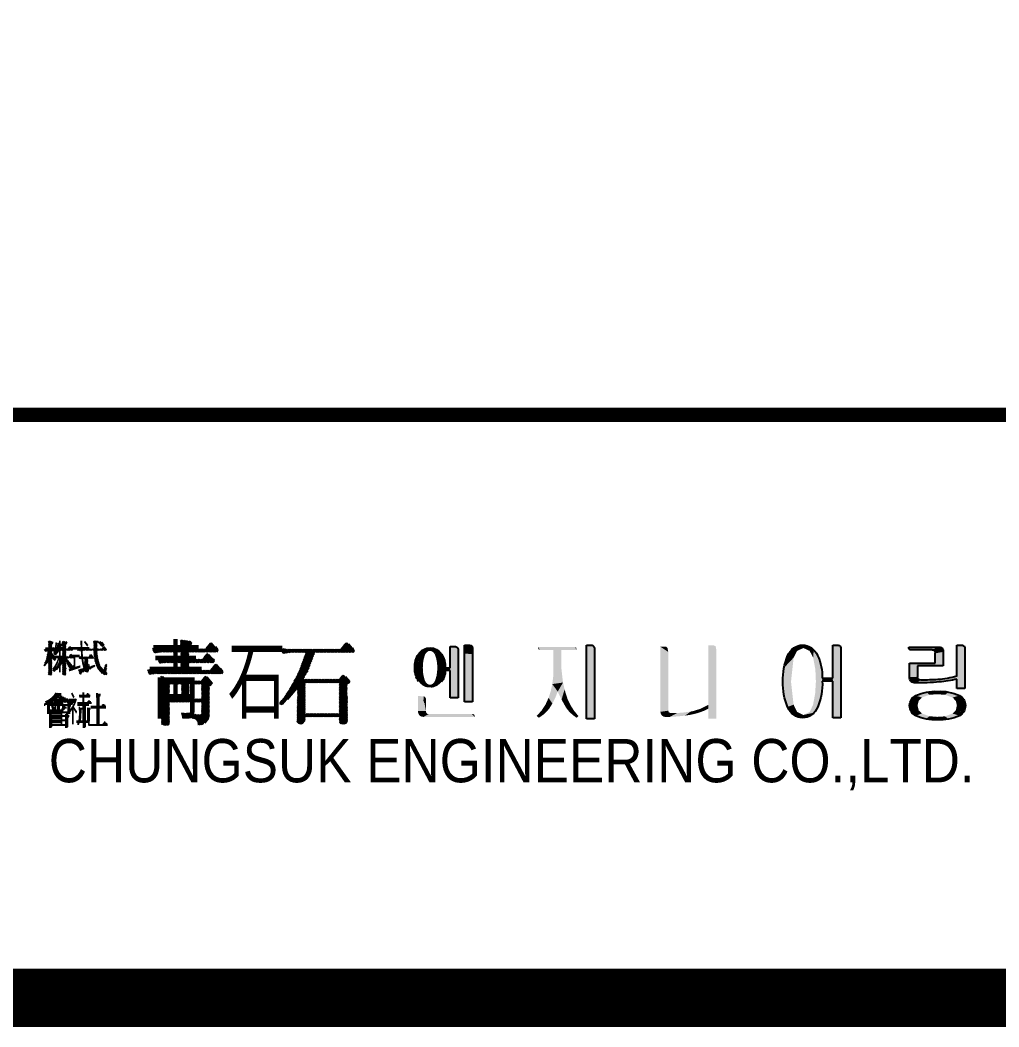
# Model space of a CAD drawing. Extents: x -109 to 1009, y -20 to 602.
# Drawn here: x 383.4 to 450.5, y 16 to 85.1 of the extents above; entities that cross this region are included whole.
import ezdxf
from ezdxf.enums import TextEntityAlignment as Align

# ---------------------------------------------------------------- set-up
doc = ezdxf.new("R2010")
doc.units = 0
doc.header["$LTSCALE"] = 500
doc.header["$MEASUREMENT"] = 0
for name, color, linetype in [('HATCH1', 253, 'CONTINUOUS'), ('T-LINE3', 2, 'CONTINUOUS'), ('T-TEMP1', 1, 'CONTINUOUS')]:
    doc.layers.add(name, color=color, linetype=linetype)
doc.styles.add('GCHM', font='gem2.shx', dxfattribs={"bigfont": 'gchm.shx'})
doc.styles.add('TITLE', font='Gngt_01.ttf')

msp = doc.modelspace()

# ---------------------------------------------------------------- hatches: boundary and pattern name
at = {"layer": 'T-LINE3'}
h = msp.add_hatch(dxfattribs=at)
h.set_pattern_fill('ANSI37', color=256, scale=0.0198, style=0)
h.set_pattern_definition([(49.635463, (298.757913, -60.33824), (-0.037784428, 0.044452268), []), (130.364537, (298.757913, -60.33824), (-0.037784428, -0.044452268), [])])
h.paths.add_polyline_path([(385.333, 42.45), (385.347, 42.334), (385.347, 41.872), (385.053, 41.905), (385.088, 41.781), (385.319, 41.798), (385.319, 41.757), (385.193, 41.229), (385.137, 41.064), (385.025, 40.824), (385.046, 40.783), (385.081, 40.783), (385.193, 40.923), (385.312, 41.121), (385.333, 41.187), (385.347, 41.187), (385.34, 40.181), (385.369, 40.156), (385.488, 40.156), (385.544, 40.197), (385.544, 40.808), (385.544, 41.427), (385.572, 41.402), (385.691, 41.163), (385.782, 41.171), (385.817, 41.22), (385.817, 41.319), (385.775, 41.41), (385.684, 41.509), (385.544, 41.616), (385.544, 41.798), (385.817, 41.798), (385.838, 41.856), (385.67, 42.012), (385.642, 42.012), (385.544, 41.905), (385.544, 42.293), (385.607, 42.318), (385.628, 42.351), (385.628, 42.392), (385.6, 42.417)])
h.paths.add_polyline_path([(386.294, 42.441), (386.308, 41.93), (386.084, 41.93), (386.154, 42.136), (386.238, 42.169), (386.245, 42.219), (386.189, 42.268), (386.021, 42.334), (385.979, 42.334), (385.901, 41.905), (385.789, 41.55), (385.859, 41.526), (385.958, 41.666), (386.049, 41.856), (386.308, 41.856), (386.308, 41.402), (386.042, 41.402), (385.81, 41.435), (385.845, 41.311), (385.965, 41.328), (386.21, 41.328), (386.21, 41.311), (386.091, 41.039), (385.951, 40.8), (385.81, 40.618), (385.649, 40.478), (385.649, 40.461), (385.67, 40.42), (385.712, 40.42), (385.894, 40.552), (386.07, 40.717), (386.196, 40.874), (386.287, 41.031), (386.308, 41.039), (386.301, 40.181), (386.329, 40.156), (386.448, 40.156), (386.505, 40.206), (386.505, 41.171), (386.519, 41.171), (386.61, 40.932), (386.708, 40.75), (386.918, 40.486), (386.953, 40.486), (387.016, 40.618), (387.108, 40.635), (387.122, 40.676), (387.122, 40.717), (386.974, 40.791), (386.82, 40.923), (386.659, 41.138), (386.575, 41.286), (386.568, 41.328), (387.066, 41.328), (387.08, 41.336), (387.087, 41.394), (386.911, 41.559), (386.869, 41.559), (386.757, 41.402), (386.505, 41.402), (386.505, 41.856), (386.953, 41.856), (386.974, 41.872), (386.974, 41.93), (386.799, 42.087), (386.757, 42.087), (386.652, 41.93), (386.505, 41.93), (386.505, 42.285), (386.582, 42.326), (386.582, 42.384), (386.554, 42.408)])
h.paths.add_polyline_path([(388.426, 42.483), (388.454, 42.268), (388.454, 41.922), (387.816, 41.922), (387.549, 41.922), (387.318, 41.955), (387.36, 41.831), (387.507, 41.847), (387.977, 41.847), (388.454, 41.847), (388.475, 41.468), (388.524, 41.138), (388.58, 40.923), (388.678, 40.676), (388.826, 40.445), (388.994, 40.272), (389.155, 40.173), (389.303, 40.173), (389.331, 40.214), (389.331, 40.272), (389.267, 40.387), (389.26, 40.453), (389.331, 40.866), (389.253, 40.866), (389.141, 40.503), (389.12, 40.478), (389.036, 40.519), (388.945, 40.635), (388.847, 40.8), (388.735, 41.121), (388.671, 41.493), (388.65, 41.847), (389.303, 41.847), (389.324, 41.905), (389.296, 41.955), (389.134, 42.087), (389.092, 42.087), (388.98, 41.922), (388.65, 41.922), (388.643, 42.326), (388.713, 42.375), (388.721, 42.433), (388.671, 42.458)])
h.paths.add_polyline_path([(388.791, 42.425), (388.763, 42.359), (388.84, 42.293), (388.959, 42.128), (389.057, 42.111), (389.113, 42.153), (389.12, 42.235), (389.071, 42.318), (388.924, 42.4)], flags=17)
h.paths.add_polyline_path([(388.216, 41.534), (388.103, 41.377), (387.591, 41.377), (387.43, 41.402), (387.465, 41.278), (387.83, 41.295), (387.83, 40.61), (387.395, 40.503), (387.493, 40.214), (387.556, 40.214), (387.584, 40.329), (387.613, 40.346), (387.963, 40.478), (388.51, 40.742), (388.503, 40.8), (388.475, 40.8), (388.019, 40.659), (388.019, 41.295), (388.398, 41.295), (388.426, 41.311), (388.426, 41.369), (388.405, 41.402), (388.251, 41.534)], flags=17)
h = msp.add_hatch(dxfattribs=at)
h.set_pattern_fill('ANSI37', color=256, scale=0.0198, style=0)
h.set_pattern_definition([(49.635463, (287.796587, -64.43033), (-0.037784428, 0.044452268), []), (130.364537, (287.796587, -64.43033), (-0.037784428, -0.044452268), [])])
h.paths.add_polyline_path([(394.406, 42.53), (394.424, 41.911), (392.969, 41.911), (392.548, 41.994), (392.478, 41.994), (392.478, 41.911), (392.583, 41.664), (392.934, 41.726), (394.424, 41.726), (394.424, 41.21), (393.267, 41.21), (392.846, 41.272), (392.951, 40.963), (393.197, 41.004), (394.424, 41.004), (394.424, 40.447), (392.583, 40.447), (392.145, 40.509), (392.233, 40.2), (392.741, 40.261), (394.231, 40.261), (395.721, 40.261), (397.246, 40.261), (397.282, 40.303), (397.264, 40.468), (396.826, 40.86), (396.721, 40.86), (396.44, 40.447), (394.932, 40.447), (394.932, 41.004), (396.615, 41.004), (396.703, 41.066), (396.703, 41.19), (396.247, 41.602), (396.177, 41.602), (395.897, 41.21), (394.932, 41.21), (394.932, 41.726), (396.913, 41.726), (396.948, 41.767), (396.948, 41.911), (396.493, 42.324), (396.387, 42.324), (396.107, 41.911), (394.932, 41.911), (394.932, 42.097), (395.108, 42.2), (395.143, 42.365), (395.02, 42.448)])
h.paths.add_polyline_path([(396.054, 40.055), (395.826, 39.725), (393.6, 39.725), (393.127, 40.035), (393.057, 40.035), (393.092, 39.808), (393.092, 38.281), (393.092, 36.755), (393.337, 36.693), (393.512, 36.735), (393.6, 36.838), (393.6, 38.302), (394.722, 38.302), (395.844, 38.302), (395.844, 37.456), (395.791, 37.395), (394.967, 37.456), (394.95, 37.271), (395.476, 37.106), (395.581, 36.92), (395.616, 36.735), (395.862, 36.755), (396.16, 36.941), (396.282, 37.106), (396.352, 37.333), (396.352, 39.395), (396.51, 39.478), (396.563, 39.54), (396.563, 39.622), (396.177, 40.014)])
h.paths.add_polyline_path([(393.6, 39.54), (393.6, 38.488), (394.477, 38.488), (394.477, 39.54)], flags=16)
h.paths.add_polyline_path([(394.95, 39.54), (394.95, 38.488), (395.844, 38.488), (395.844, 39.54)], flags=16)
h.paths.add_polyline_path([(405.69, 42.345), (405.357, 41.891), (403.867, 41.891), (402.359, 41.891), (401.798, 41.891), (401.308, 41.953), (401.395, 41.643), (401.904, 41.705), (402.973, 41.705), (402.973, 41.643), (402.622, 40.633), (402.342, 40.014), (401.816, 39.086), (401.448, 38.55), (401.22, 38.302), (401.202, 38.178), (401.255, 38.116), (401.36, 38.137), (401.676, 38.467), (401.763, 38.508), (402.43, 39.271), (402.394, 36.92), (402.465, 36.817), (402.675, 36.796), (402.85, 36.879), (402.903, 36.961), (402.903, 37.291), (404.095, 37.291), (405.287, 37.291), (405.305, 36.858), (405.41, 36.796), (405.62, 36.796), (405.725, 36.838), (405.813, 36.941), (405.813, 37.312), (405.796, 39.498), (405.988, 39.643), (405.988, 39.746), (405.866, 39.87), (405.585, 40.117), (405.48, 40.117), (405.252, 39.828), (404.06, 39.828), (402.85, 39.828), (402.798, 39.87), (403.148, 40.55), (403.587, 41.705), (404.919, 41.705), (406.251, 41.705), (406.304, 41.829), (406.234, 41.973), (405.831, 42.324)])
h.paths.add_polyline_path([(402.903, 39.643), (402.903, 37.477), (404.095, 37.477), (405.287, 37.477), (405.287, 39.643), (404.095, 39.643)], flags=16)
h = msp.add_hatch(dxfattribs=at)
h.set_pattern_fill('LINE', color=256, scale=0.0198, style=0)
h.set_pattern_definition([(0, (298.75791, -60.33824), (0, 0.062865), [])])
h.paths.add_polyline_path([(385.944, 38.927), (385.817, 38.737), (385.572, 38.481), (385.355, 38.325), (385.039, 38.168), (385.025, 38.127), (385.053, 38.094), (385.207, 38.151), (385.235, 38.151), (385.242, 38.127), (385.235, 37.524), (385.263, 37.491), (385.369, 37.5), (385.383, 37.434), (385.383, 36.6), (385.432, 36.576), (385.544, 36.6), (385.572, 36.625), (385.579, 36.699), (385.782, 36.699), (386.477, 36.699), (386.477, 36.6), (386.561, 36.576), (386.624, 36.584), (386.68, 36.65), (386.666, 37.269), (386.722, 37.293), (386.743, 37.318), (386.743, 37.359), (386.61, 37.491), (386.554, 37.508), (386.462, 37.392), (386.014, 37.392), (385.565, 37.392), (385.39, 37.5), (385.425, 37.541), (385.425, 37.566), (385.53, 37.566), (386.077, 37.566), (386.624, 37.566), (386.624, 37.516), (386.659, 37.491), (386.778, 37.5), (386.82, 37.549), (386.813, 38.011), (386.876, 38.061), (386.876, 38.102), (386.771, 38.193), (386.771, 38.209), (386.967, 38.143), (386.988, 38.209), (387.038, 38.275), (387.122, 38.283), (387.129, 38.366), (386.89, 38.407), (386.694, 38.465), (386.434, 38.572), (386.14, 38.754), (386.147, 38.778), (386.189, 38.787), (386.21, 38.811), (386.196, 38.869)])
h.paths.add_polyline_path([(386.063, 38.704), (385.88, 38.523), (385.747, 38.432), (385.733, 38.399), (386.091, 38.382), (386.161, 38.49), (386.217, 38.506), (386.364, 38.374), (386.371, 38.333), (386.357, 38.308), (385.824, 38.3), (385.726, 38.283), (385.698, 38.366), (385.67, 38.374), (385.544, 38.292), (385.347, 38.209), (385.333, 38.184), (385.418, 38.135), (386.014, 38.135), (386.61, 38.135), (386.694, 38.234), (386.687, 38.259), (386.617, 38.283), (386.371, 38.432)], flags=16)
h.paths.add_polyline_path([(385.432, 38.061), (385.432, 37.648), (385.923, 37.648), (385.923, 38.061)], flags=16)
h.paths.add_polyline_path([(386.105, 38.061), (386.105, 37.648), (386.624, 37.648), (386.624, 38.061)], flags=16)
h.paths.add_polyline_path([(386.322, 38.036), (386.273, 37.879), (386.196, 37.722), (386.196, 37.689), (386.231, 37.673), (386.28, 37.689), (386.462, 37.863), (386.533, 37.879), (386.554, 37.904), (386.554, 37.929), (386.519, 37.962), (386.364, 38.036)], flags=0)
h.paths.add_polyline_path([(385.565, 38.028), (385.53, 38.003), (385.53, 37.978), (385.607, 37.863), (385.663, 37.706), (385.684, 37.689), (385.789, 37.698), (385.817, 37.747), (385.803, 37.854), (385.663, 37.986), (385.6, 38.028)], flags=0)
h.paths.add_polyline_path([(385.579, 37.31), (385.579, 37.095), (386.028, 37.095), (386.477, 37.095), (386.477, 37.31), (386.028, 37.31)], flags=16)
h.paths.add_polyline_path([(385.579, 37.021), (385.579, 36.774), (386.028, 36.774), (386.477, 36.774), (386.477, 37.021), (386.028, 37.021)], flags=16)
h.paths.add_polyline_path([(387.991, 38.877), (387.893, 38.745), (387.591, 38.745), (387.479, 38.77), (387.43, 38.77), (387.43, 38.745), (387.465, 38.646), (387.57, 38.663), (388.152, 38.663), (388.188, 38.688), (388.181, 38.745), (388.04, 38.869)])
h.paths.add_polyline_path([(388.608, 38.877), (388.615, 37.986), (388.44, 37.986), (388.258, 38.019), (388.23, 38.019), (388.23, 37.986), (388.272, 37.887), (388.412, 37.912), (388.615, 37.912), (388.615, 37.343), (388.615, 36.774), (388.251, 36.774), (388.054, 36.798), (388.089, 36.675), (388.496, 36.699), (389.366, 36.699), (389.38, 36.716), (389.373, 36.774), (389.19, 36.939), (389.155, 36.939), (389.036, 36.774), (388.819, 36.774), (388.819, 37.343), (388.819, 37.912), (389.26, 37.912), (389.282, 37.97), (389.246, 38.019), (389.099, 38.143), (389.064, 38.143), (388.952, 37.986), (388.819, 37.986), (388.819, 38.704), (388.861, 38.721), (388.903, 38.77), (388.903, 38.82), (388.875, 38.844)])
h.paths.add_polyline_path([(388.075, 38.399), (387.963, 38.25), (387.528, 38.25), (387.311, 38.283), (387.346, 38.16), (387.697, 38.176), (387.697, 37.599), (387.697, 37.013), (387.676, 36.625), (387.697, 36.584), (387.739, 36.567), (387.837, 36.584), (387.879, 36.642), (387.879, 37.409), (387.879, 38.176), (388.258, 38.176), (388.279, 38.193), (388.279, 38.242), (388.258, 38.275), (388.11, 38.399)])
h.paths.add_polyline_path([(387.402, 37.929), (387.43, 37.681), (387.423, 37.318), (387.388, 37.013), (387.311, 36.807), (387.339, 36.749), (387.374, 36.749), (387.395, 36.774), (387.535, 37.054), (387.577, 37.31), (387.584, 37.797), (387.669, 37.838), (387.655, 37.896)])
h.paths.add_polyline_path([(387.97, 37.92), (387.984, 37.83), (387.977, 36.996), (388.005, 36.963), (388.096, 36.963), (388.145, 36.988), (388.167, 37.038), (388.167, 37.788), (388.209, 37.821), (388.216, 37.863), (388.16, 37.896)], flags=17)

# ---------------------------------------------------------------- linework, layer by layer
at = {"layer": 'HATCH1', "color": 1, "linetype": 'BYBLOCK'}
msp.add_line((37.5, 18), (978.5, 18), dxfattribs=at)
at = {"layer": 'T-LINE3'}
for p, q in [((413.862, 38.31), (413.862, 42.194)), ((413.862, 42.194), (414.207, 42.194)), ((422.218, 37.145), (422.218, 42.194)), ((422.218, 42.194), (422.558, 42.194)), ((439.114, 39.929), (439.114, 42.194)), ((439.114, 42.194), (439.483, 42.194)), ((447.627, 40.069), (447.627, 42.194)), ((447.627, 42.194), (447.958, 42.194)), ((412.872, 42.099), (413.195, 42.099)), ((412.872, 40.641), (412.872, 42.099)), ((413.422, 41.809), (413.422, 38.569)), ((414.412, 41.863), (414.412, 38.31)), ((422.768, 41.87), (422.768, 37.145)), ((439.664, 41.895), (439.664, 37.21)), ((444.326, 42.065), (446.34, 42.065)), ((445.938, 41.871), (444.478, 41.871)), ((446.142, 40.964), (446.142, 41.635)), ((446.692, 41.733), (446.692, 40.77)), ((448.178, 41.917), (448.178, 39.216)), ((444.381, 40.01), (444.381, 40.964)), ((444.381, 40.964), (446.142, 40.964)), ((444.931, 40.77), (444.931, 40.015)), ((446.692, 40.77), (444.931, 40.77)), ((412.542, 40.641), (412.872, 40.641)), ((412.872, 40.446), (412.542, 40.446)), ((412.872, 38.569), (412.872, 40.446)), ((438.399, 39.929), (439.114, 39.929)), ((439.114, 39.734), (438.399, 39.734)), ((439.114, 37.21), (439.114, 39.734)), ((447.627, 39.216), (447.627, 39.864)), ((448.178, 39.216), (447.627, 39.216)), ((413.422, 38.569), (412.872, 38.569)), ((414.412, 38.31), (413.862, 38.31)), ((448.214, 38.051), (448.214, 38.051)), ((422.768, 37.145), (422.218, 37.145)), ((439.664, 37.21), (439.114, 37.21))]:
    msp.add_line(p, q, dxfattribs=at)
at = {"layer": 'T-LINE3', "const_width": 1}
msp.add_lwpolyline([(37.5, 58), (978.5, 58)], dxfattribs=at)
at = {"layer": 'T-LINE3', "extrusion": (0, 0, -1)}
for centre, major_axis, start_param, end_param in [((414.222, 41.976), (0, 0.219), 6.204104, 7.143203), ((422.553, 41.933), (0, 0.261), 0.020117, 1.817633), ((437.031, 40.871), (0, 1.323), 5.16994, 6.300414), ((437.068, 40.849), (0, 1.346), 6.268492, 7.368109), ((439.498, 41.999), (0, 0.196), 6.193974, 7.121638), ((447.979, 41.958), (0, 0.237), 6.177082, 8.027984), ((411.685, 40.694), (0, 1.454), 4.673665, 5.368104), ((411.455, 40.867), (0, 1.134), 5.392388, 6.328094), ((411.536, 40.888), (0, 1.113), 6.244123, 7.190684), ((411.301, 40.678), (0, 1.461), 0.910536, 1.596028), ((413.215, 41.853), (0, 0.247), 6.185791, 8.034812), ((414.041, 41.897), (0, 0.438), 1.041209, 1.650533), ((438.742, 39.852), (0, 3.579), 4.669626, 5.177103), ((435.871, 40.026), (0, 2.976), 1.061367, 1.603507), ((439.313, 41.93), (0, 0.415), 1.06707, 1.65498), ((444.496, 42.048), (0, 0.201), 3.902161, 4.794139), ((444.469, 42.061), (0, 0.191), 3.086558, 3.734962), ((445.965, 41.663), (0, 0.21), 6.132894, 7.987252), ((446.377, 41.524), (0, 0.543), 6.203121, 6.81731), ((446.426, 41.765), (0, 0.315), 0.769435, 1.672727), ((411.675, 40.598), (0, 1.442), 4.046404, 4.740095), ((411.577, 40.448), (0, 1.135), 1.572312, 2.316645), ((438.716, 39.55), (0, 3.548), 4.245724, 4.754255), ((435.277, 39.575), (0, 3.676), 1.527458, 2.025563), ((444.704, 39.983), (0, 0.381), 3.838097, 4.784549), ((444.745, 40.138), (0, 0.534), 3.077126, 3.720707), ((444.899, 64.989), (0, 25.385), 3.070764, 3.147391), ((445.099, 39.988), (0, 0.2), 3.878923, 4.843648), ((445.15, 40.258), (0, 0.46), 3.069402, 3.575847), ((445.322, 61.852), (0, 22.053), 3.088567, 3.149274), ((445.798, 48.841), (0, 9.033), 2.900939, 3.074092), ((445.759, 50.538), (0, 10.898), 2.938485, 3.069526), ((445.034, 38.006), (0, 0.769), 4.770703, 5.936778), ((446.125, 34.867), (0, 4.16), 5.902768, 6.332744), ((446.491, 34.818), (0, 4.21), 6.229844, 6.657327), ((447.567, 38.026), (0, 0.761), 0.36559, 1.538018), ((445.035, 38.08), (0, 0.77), 3.480353, 4.675162), ((447.57, 38.059), (0, 0.757), 1.580995, 2.77033), ((437.033, 38.531), (0, 1.322), 3.126018, 4.260478), ((437.069, 38.535), (0, 1.325), 2.019137, 3.157955), ((446.116, 41.403), (0, 4.328), 3.091604, 3.502283), ((446.499, 41.428), (0, 4.354), 2.781405, 3.19545)]:
    msp.add_ellipse(centre, major_axis=major_axis, ratio=0.85, start_param=start_param, end_param=end_param, dxfattribs=at)
at = {"layer": 'T-LINE3'}
for points in [[(413.862, 42.194), (414.207, 42.194), (413.86, 41.602), (414.41, 41.597)], [(414.207, 42.194), (414.292, 42.176), (414.195, 41.92)], [(414.292, 42.176), (414.292, 42.176), (414.23, 42.049), (414.257, 42.016)], [(414.257, 42.016), (414.257, 42.016), (414.292, 42.176)], [(414.292, 42.176), (414.363, 42.119), (414.257, 42.016)], [(422.218, 42.194), (422.558, 42.194), (422.218, 37.145), (422.768, 37.145)], [(422.558, 42.194), (422.743, 42.071), (422.768, 37.145)], [(430.582, 42.194), (430.913, 42.194), (430.582, 37.145), (431.132, 37.145)], [(430.913, 42.194), (430.913, 42.194), (431.082, 42.123), (431.132, 37.145)], [(436.627, 42.095), (437.051, 42.194), (437.103, 42)], [(437.051, 42.194), (437.422, 42.125), (437.103, 42), (437.531, 41.801)], [(439.114, 37.21), (439.664, 37.21), (439.483, 42.194), (439.622, 42.13)], [(439.114, 42.194), (439.483, 42.194), (439.114, 37.21), (439.664, 37.21)], [(447.627, 42.194), (447.958, 42.194), (447.627, 39.216), (448.178, 39.216)], [(447.958, 42.194), (448.132, 42.12), (448.178, 39.216), (448.178, 41.917)], [(410.706, 41.58), (411.169, 41.575), (410.616, 41.418), (411.111, 41.419)], [(410.845, 41.74), (411.233, 41.668), (410.706, 41.58), (411.168, 41.575)], [(410.983, 41.855), (410.845, 41.74), (411.311, 41.744), (411.23, 41.668)], [(410.983, 41.855), (411.145, 41.94), (411.305, 41.738), (411.395, 41.786)], [(411.323, 41.99), (411.145, 41.94), (411.395, 41.786)], [(411.323, 41.99), (411.499, 42), (411.395, 41.786), (411.491, 41.806)], [(411.499, 42), (411.678, 41.988), (411.491, 41.806), (411.587, 41.787)], [(411.678, 41.988), (411.85, 41.939), (411.587, 41.787), (411.68, 41.736)], [(411.85, 41.939), (412.011, 41.851), (411.682, 41.738), (411.757, 41.668)], [(412.01, 41.851), (412.151, 41.729), (411.758, 41.668), (411.817, 41.575)], [(412.151, 41.729), (412.281, 41.573), (411.82, 41.576), (411.865, 41.453)], [(411.865, 41.453), (412.281, 41.573), (411.925, 41.253), (412.395, 41.358)], [(412.872, 42.099), (413.195, 42.099), (412.872, 38.569), (413.422, 38.569)], [(413.195, 42.099), (413.309, 42.08), (413.422, 38.569), (413.413, 41.867)], [(413.309, 42.08), (413.369, 42.021), (413.301, 41.993), (413.366, 41.944)], [(413.369, 42.021), (413.406, 41.957), (413.353, 41.94), (413.403, 41.866)], [(413.406, 41.957), (413.424, 41.884), (413.368, 41.879), (413.406, 41.823)], [(413.413, 41.847), (413.424, 41.884), (413.398, 41.597), (413.422, 41.594)], [(413.414, 41.595), (413.422, 41.594), (413.405, 41.226), (413.422, 41.215)], [(413.86, 41.602), (414.41, 41.597), (413.862, 38.31), (414.412, 38.31)], [(414.363, 42.119), (414.406, 41.996), (414.212, 42.043), (414.251, 41.836)], [(414.404, 41.995), (414.412, 41.863), (414.261, 41.922), (414.331, 41.684)], [(414.412, 41.863), (414.359, 41.746), (414.41, 41.597)], [(418.912, 42.065), (418.911, 41.975), (419.024, 41.874), (418.949, 41.897)], [(418.912, 42.065), (421.427, 42.06), (419.024, 41.874), (421.558, 41.871)], [(419.024, 41.874), (421.558, 41.871), (419.962, 41.871), (420.512, 41.871)], [(419.962, 41.871), (420.512, 41.871), (419.957, 40.143), (420.512, 40.525)], [(421.427, 42.06), (421.518, 42.016), (421.558, 41.871)], [(422.743, 42.069), (422.768, 41.87), (422.768, 37.145)], [(427.281, 42.093), (427.292, 37.618), (427.831, 41.731), (427.843, 37.697)], [(427.281, 42.093), (427.281, 42.093), (427.596, 42.093), (427.831, 41.731)], [(427.596, 42.093), (427.699, 42.082), (427.831, 41.731), (427.78, 42.015)], [(427.831, 41.731), (427.78, 42.015), (427.78, 42.015)], [(431.082, 42.123), (431.132, 41.872), (431.132, 37.145)], [(431.082, 42.123), (431.132, 37.145), (431.132, 37.145)], [(436.022, 41.456), (435.774, 40.64), (436.434, 41.342)], [(436.022, 41.456), (436.261, 41.861), (436.434, 41.342), (436.665, 41.801)], [(436.261, 41.861), (436.627, 42.095), (436.665, 41.801), (437.103, 42)], [(437.422, 42.125), (437.813, 41.884), (437.53, 41.804), (437.771, 41.342)], [(437.813, 41.884), (438.079, 41.477), (437.771, 41.342), (437.922, 40.534)], [(438.079, 41.477), (438.332, 40.745), (437.923, 40.542), (437.959, 39.699)], [(439.622, 42.13), (439.664, 41.895), (439.664, 37.21)], [(444.326, 42.065), (444.378, 41.903), (444.478, 41.871)], [(444.326, 42.065), (446.34, 42.065), (444.478, 41.871), (445.938, 41.871)], [(445.938, 41.871), (446.092, 41.814), (446.34, 42.065), (446.612, 41.991)], [(446.087, 41.816), (446.142, 41.635), (446.612, 41.991), (446.692, 41.733)], [(446.142, 41.635), (446.142, 40.964), (446.692, 41.733), (446.692, 40.77)], [(446.612, 41.991), (446.692, 41.733), (446.692, 41.733)], [(410.457, 40.844), (411.011, 40.923), (410.456, 40.784), (411.001, 40.641)], [(410.456, 40.784), (410.458, 40.447), (411.001, 40.641)], [(410.487, 41.042), (411.054, 41.2), (410.457, 40.844), (411.01, 40.922)], [(410.545, 41.251), (410.487, 41.042), (411.053, 41.2)], [(410.616, 41.418), (411.115, 41.419), (410.545, 41.251), (411.054, 41.2)], [(411.925, 41.253), (412.395, 41.358), (411.963, 41.066), (412.45, 41.226)], [(411.963, 41.066), (412.45, 41.226), (411.989, 40.819), (412.504, 41.027)], [(411.992, 40.599), (412.534, 40.84), (411.981, 40.366), (412.542, 40.641)], [(411.989, 40.82), (412.504, 41.027), (411.99, 40.598), (412.534, 40.84)], [(413.415, 41.219), (413.422, 41.215), (413.408, 40.867), (413.422, 40.86)], [(413.416, 40.863), (413.422, 40.86), (413.411, 40.486), (413.422, 40.485)], [(435.774, 40.639), (435.703, 39.699), (436.434, 41.342), (436.253, 39.699)], [(444.381, 40.964), (444.381, 40.01), (444.931, 40.77), (444.931, 40.015)], [(444.381, 40.964), (446.142, 40.964), (444.931, 40.77), (446.692, 40.77)], [(410.458, 40.447), (410.486, 40.253), (411.001, 40.641)], [(410.485, 40.252), (411.001, 40.641), (410.542, 40.053), (411.011, 40.356)], [(410.542, 40.053), (411.011, 40.356), (410.617, 39.872), (411.054, 40.084)], [(410.614, 39.87), (411.054, 40.084), (410.712, 39.707), (411.129, 39.814)], [(411.94, 40.087), (412.542, 40.446), (411.861, 39.814), (412.524, 40.237)], [(411.94, 40.087), (412.524, 40.237), (411.861, 39.814), (412.472, 40.035)], [(411.982, 40.366), (412.542, 40.641), (411.94, 40.087), (412.542, 40.446)], [(412.542, 40.641), (412.872, 40.641), (412.542, 40.446), (412.872, 40.446)], [(413.407, 40.301), (413.422, 40.293), (413.407, 40.098), (413.422, 38.569)], [(413.417, 40.485), (413.422, 40.485), (413.413, 40.296), (413.422, 40.293)], [(419.957, 40.143), (420.512, 40.525), (419.879, 39.524), (420.617, 39.614)], [(438.332, 40.745), (438.399, 39.929), (437.959, 39.699), (437.909, 38.883)], [(410.712, 39.707), (411.129, 39.814), (410.839, 39.556), (411.169, 39.706)], [(410.839, 39.556), (411.168, 39.707), (410.981, 39.436), (411.229, 39.612)], [(411.229, 39.612), (411.304, 39.545), (410.981, 39.436), (411.144, 39.345)], [(410.981, 39.436), (411.144, 39.345), (411.144, 39.345)], [(411.305, 39.547), (411.397, 39.495), (411.143, 39.344), (411.316, 39.296)], [(411.397, 39.496), (411.316, 39.296), (411.643, 39.287)], [(411.397, 39.496), (411.491, 39.475), (411.643, 39.287), (411.788, 39.318)], [(411.594, 39.497), (412.006, 39.424), (411.491, 39.475), (411.788, 39.318)], [(411.677, 39.541), (412.174, 39.552), (411.588, 39.498), (412.006, 39.424)], [(411.758, 39.616), (412.27, 39.659), (411.677, 39.541), (412.174, 39.552)], [(411.82, 39.707), (412.393, 39.847), (411.758, 39.616), (412.27, 39.659)], [(411.861, 39.814), (412.472, 40.035), (411.818, 39.707), (412.393, 39.847)], [(419.882, 39.519), (419.779, 39.073), (420.253, 39.012), (420.093, 38.603)], [(419.879, 39.524), (420.253, 39.012), (420.616, 39.628)], [(420.616, 39.628), (420.724, 39.155), (420.253, 39.012), (420.515, 38.458)], [(435.703, 39.699), (435.768, 38.8), (436.253, 39.699)], [(435.768, 38.8), (436.022, 37.954), (436.253, 39.699), (436.429, 38.112)], [(438.399, 39.929), (438.345, 38.86), (437.909, 38.883), (437.766, 38.105)], [(438.399, 39.929), (439.114, 39.929), (438.399, 39.734), (439.114, 39.734)], [(444.381, 40.01), (444.496, 39.691), (444.931, 40.015), (444.985, 39.841)], [(444.496, 39.691), (444.774, 39.605), (444.985, 39.841), (445.178, 39.799)], [(445.178, 39.799), (446.315, 39.829), (444.774, 39.605), (446.426, 39.668)], [(446.315, 39.829), (447.627, 40.069), (446.426, 39.668), (447.627, 39.864)], [(410.671, 38.699), (411.054, 38.689), (410.671, 37.68), (411.221, 37.665)], [(419.783, 39.067), (419.624, 38.577), (420.093, 38.603), (419.887, 38.189)], [(420.253, 39.012), (420.515, 38.458), (420.515, 38.458)], [(420.722, 39.147), (420.931, 38.486), (420.515, 38.458)], [(438.341, 38.855), (438.084, 37.96), (437.766, 38.105), (437.544, 37.623)], [(444.499, 38.479), (444.812, 38.73), (445.01, 38.366), (445.229, 38.599)], [(444.812, 38.73), (445.541, 38.97), (445.229, 38.599), (445.733, 38.788)], [(445.534, 38.977), (446.3, 39.022), (445.733, 38.788), (446.279, 38.828)], [(446.3, 39.022), (446.3, 39.022), (447.074, 38.971), (446.279, 38.828)], [(446.279, 38.828), (446.808, 38.788), (447.074, 38.971)], [(447.074, 38.971), (447.799, 38.737), (446.812, 38.79), (447.335, 38.599)], [(447.799, 38.737), (448.1, 38.462), (447.335, 38.599), (447.562, 38.364)], [(411.159, 38.628), (411.2, 38.563), (411.023, 38.415), (411.112, 38.212)], [(411.054, 38.689), (411.108, 38.671), (411.049, 38.508), (411.064, 38.394)], [(411.108, 38.671), (411.159, 38.628), (411.049, 38.508), (411.084, 38.349)], [(411.2, 38.563), (411.219, 38.493), (411.09, 38.246), (411.092, 38.212)], [(411.219, 38.493), (411.108, 38.258), (411.221, 37.665)], [(419.419, 38.125), (419.143, 37.701), (419.668, 37.832), (419.36, 37.496)], [(419.624, 38.577), (419.419, 38.125), (419.887, 38.189), (419.668, 37.832)], [(420.931, 38.486), (421.131, 38.075), (420.515, 38.458), (420.83, 37.899)], [(420.515, 38.458), (420.83, 37.899), (420.83, 37.899)], [(421.131, 38.075), (421.372, 37.696), (420.83, 37.899), (421.073, 37.624)], [(429.984, 37.806), (430.582, 38.095), (429.869, 37.538), (430.582, 37.834)], [(436.022, 37.954), (436.289, 37.541), (436.429, 38.112)], [(436.429, 38.112), (436.668, 37.619), (436.287, 37.533), (436.63, 37.298)], [(444.499, 38.479), (444.381, 38.051), (445.01, 38.366), (444.931, 38.048)], [(444.381, 38.051), (444.509, 37.612), (444.931, 38.048), (445.015, 37.714)], [(447.627, 38.048), (447.551, 37.719), (448.214, 38.051), (448.1, 37.628)], [(447.562, 38.364), (447.627, 38.048), (448.098, 38.462), (448.214, 38.051)], [(448.214, 38.051), (448.1, 37.628), (448.1, 37.628)], [(410.671, 37.68), (411.221, 37.665), (410.677, 37.575), (411.227, 37.597)], [(410.677, 37.575), (411.227, 37.597), (410.708, 37.472), (411.254, 37.537)], [(410.708, 37.473), (410.763, 37.382), (411.254, 37.539)], [(411.16, 37.529), (411.254, 37.539), (410.763, 37.382), (411.292, 37.496)], [(410.763, 37.382), (410.851, 37.317), (411.254, 37.537), (411.301, 37.486)], [(411.301, 37.486), (411.358, 37.467), (410.851, 37.317), (410.952, 37.279)], [(410.952, 37.279), (411.357, 37.467), (411.049, 37.274), (411.414, 37.469)], [(411.414, 37.469), (414.396, 37.469), (411.049, 37.274), (414.571, 37.274)], [(411.254, 37.539), (411.254, 37.539), (411.254, 37.539)], [(414.467, 37.46), (414.532, 37.417), (414.388, 37.389), (414.388, 37.387)], [(414.388, 37.389), (414.388, 37.387), (414.388, 37.387)], [(414.396, 37.469), (414.467, 37.46), (414.394, 37.409), (414.447, 37.387)], [(414.532, 37.417), (414.563, 37.349), (414.428, 37.395), (414.571, 37.274)], [(419.143, 37.701), (419.143, 37.701), (418.806, 37.334), (419.36, 37.496)], [(418.806, 37.334), (418.966, 37.21), (419.36, 37.496)], [(420.83, 37.899), (421.038, 37.63), (421.287, 37.4)], [(420.83, 37.899), (421.287, 37.4), (421.555, 37.21)], [(421.362, 37.694), (421.668, 37.335), (421.073, 37.624), (421.555, 37.21)], [(421.372, 37.696), (421.362, 37.694), (421.668, 37.335)], [(427.292, 37.618), (427.321, 37.489), (427.836, 37.696), (427.875, 37.586)], [(427.322, 37.489), (427.386, 37.373), (427.875, 37.586), (427.967, 37.54)], [(427.386, 37.373), (427.517, 37.293), (427.965, 37.541), (427.967, 37.54)], [(427.967, 37.54), (428.317, 37.533), (427.517, 37.293), (427.582, 37.275)], [(427.582, 37.275), (427.949, 37.275), (428.317, 37.533), (428.437, 37.537)], [(427.954, 37.277), (428.498, 37.307), (428.437, 37.537), (428.82, 37.565)], [(428.317, 37.533), (428.437, 37.537), (428.437, 37.537)], [(428.82, 37.565), (429.362, 37.636), (428.498, 37.307), (428.989, 37.36)], [(429.362, 37.636), (429.594, 37.686), (428.989, 37.36), (429.353, 37.413)], [(429.582, 37.683), (429.986, 37.81), (429.354, 37.414), (429.868, 37.537)], [(429.868, 37.537), (430.261, 37.681), (430.582, 37.834)], [(437.103, 37.404), (436.668, 37.621), (437.051, 37.21), (436.629, 37.293)], [(437.103, 37.404), (437.834, 37.562), (437.051, 37.21), (437.463, 37.291)], [(437.544, 37.623), (437.103, 37.404), (438.084, 37.96), (437.835, 37.562)], [(444.509, 37.612), (444.818, 37.353), (445.015, 37.714), (445.229, 37.509)], [(445.738, 37.317), (445.229, 37.509), (445.521, 37.13), (444.818, 37.353)], [(445.738, 37.317), (446.279, 37.274), (445.521, 37.13), (446.3, 37.08)], [(446.812, 37.308), (446.279, 37.274), (447.06, 37.124), (446.3, 37.08)], [(447.33, 37.503), (446.812, 37.308), (447.804, 37.353), (447.06, 37.124)], [(447.551, 37.719), (447.33, 37.503), (448.099, 37.628), (447.804, 37.353)]]:
    msp.add_solid(points, dxfattribs=at)
at = {"layer": 'T-TEMP1', "const_width": 4}
msp.add_lwpolyline([(37.5, 18), (37.5, 578), (978.5, 578), (978.5, 18)], close=True, dxfattribs=at)

# ---------------------------------------------------------------- texts
at = {"layer": 'T-LINE3', "style": 'GCHM', "width": 0.85}
for s, height, p in [('株式', 1.98, (385.018, 40.321)), ('靑 石', 4.95, (392.057, 37.147)), ('會社', 1.98, (385.018, 36.757))]:
    msp.add_text(s, height=height, dxfattribs=at).set_placement(p)
at = {"layer": 'T-LINE3', "style": 'TITLE', "width": 1.009012}
msp.add_text('CHUNGSUK ENGINEERING CO.,LTD.', height=2.97, dxfattribs=at).set_placement((385.347, 32.783), (448.845, 32.783), align=Align.FIT)

doc.saveas('drawing.dxf')
